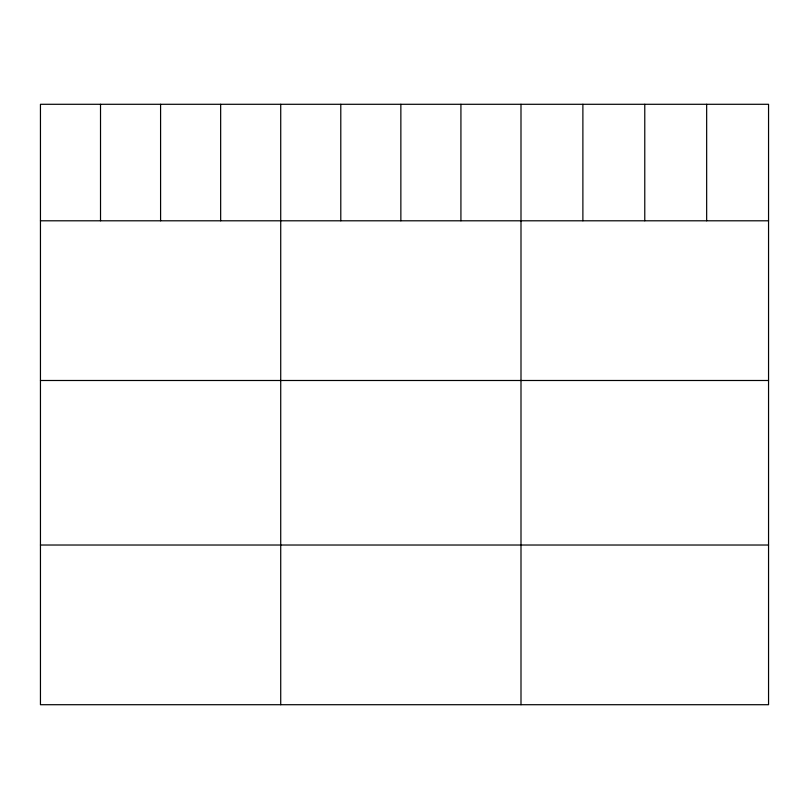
<?xml version="1.0" encoding="UTF-8"?>
<svg xmlns="http://www.w3.org/2000/svg" width="809" height="809" viewBox="0 0 809 809"><rect width="100%" height="100%" fill="white"/><g stroke="black" fill="none" stroke-linecap="round" stroke-linejoin="round"><path stroke-width="1.21" d="M768.55 220.796L768.55 704.71L40.45 704.71L40.45 104.29L768.55 104.29L768.55 220.796L40.45 220.796M40.45 380.493L768.55 380.493M40.45 545.023L768.55 545.023M706.661 104.29L706.661 220.796M644.773 104.29L644.773 220.796M582.885 104.29L582.885 220.796M520.996 104.29L520.996 704.71M460.928 104.29L460.928 220.796M400.859 104.29L400.859 220.796M340.791 104.29L340.791 220.796M280.723 104.29L280.723 704.71M220.655 104.29L220.655 220.796M160.587 104.29L160.587 220.796M100.518 104.29L100.518 220.796"/></g></svg>
